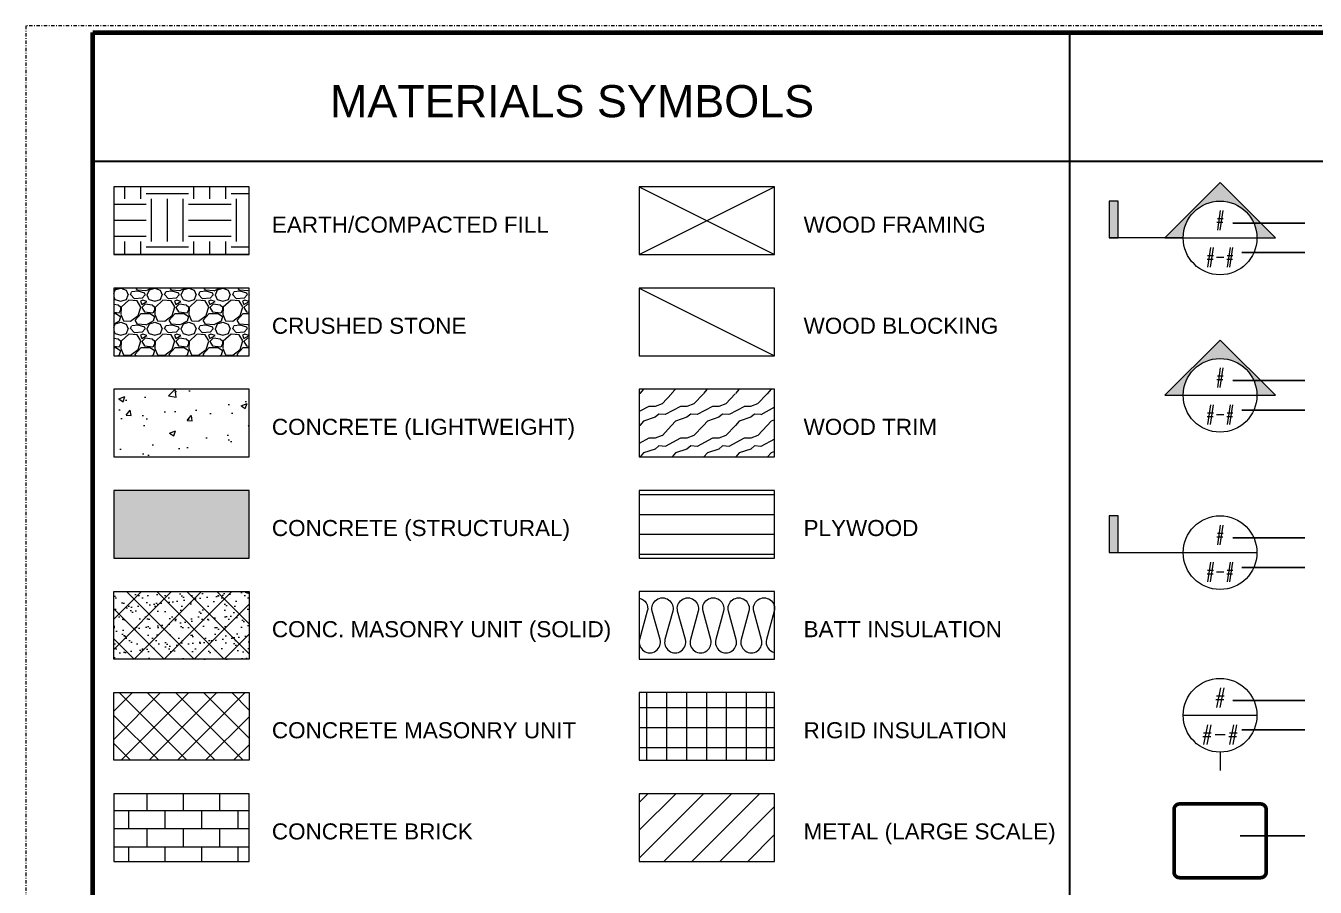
# Paper-space layout 'Symbols A3-1' of a CAD drawing. Header units: millimetres. Extents: x 0 to 408, y 0 to 261.
# Drawn here: x 0 to 192.5, y 132.3 to 261 of the extents above; entities that cross this region are included whole.
import ezdxf
from ezdxf.enums import TextEntityAlignment as Align

# ---------------------------------------------------------------- set-up
doc = ezdxf.new("R2010")
doc.units = ezdxf.units.MM
doc.linetypes.add('DASHDOT', pattern=[1, 0.5, -0.25, 0, -0.25])
doc.linetypes.add('HIDDEN', pattern=[0.375, 0.25, -0.125])
for name, color, linetype, lineweight in [('A-ANNO-SYMB', 152, 'Continuous', 5), ('A-CONC-LITE', 253, 'Continuous', 5), ('A-WALL-CONC', 153, 'Continuous', 5), ('C-ERTH', 253, 'Continuous', 5), ('C-STON', 253, 'Continuous', 5), ('G-ANNO-TEXT', 3, 'Continuous', 15), ('G-ANNO-TEXT-BOLD', 1, 'Continuous', 15), ('G-ANNO-TTLB', 7, 'Continuous', 50), ('G-PAPR-MEDM', 6, 'Continuous', 30), ('G-PAPR-THCK', 4, 'Continuous', 100)]:
    doc.layers.add(name, color=color, linetype=linetype, lineweight=lineweight)
doc.layers.add('A-ANNO-TXT', color=4, linetype='Continuous')
doc.layers.add('G-ANNO-REFR', color=253, linetype='DASHDOT', lineweight=5, plot=False)
doc.styles.add('LARGE', font='arial.ttf', dxfattribs={"height": 4.8})
doc.styles.add('NOTES', font='arial.ttf', dxfattribs={"height": 2})
doc.styles.add('NOTES_ROMANS', font='romans.shx', dxfattribs={"width": 0.75})
doc.styles.add('Small text', font='arial.ttf', dxfattribs={"height": 2.4})
doc.styles.add('SUB-TITLE', font='swisscb.ttf')
doc.styles.add('SUB-TITLE-2', font='swissc.ttf')
doc.styles.add('TITLE', font='swisscb.ttf')

# ---------------------------------------------------------------- blocks, each defined once
blk = doc.blocks.new('*U225')
at = {"layer": 'G-ANNO-REFR'}
blk.add_lwpolyline([(0, 0), (408, 0), (408, 261), (0, 261)], close=True, dxfattribs=at)
at = {"layer": 'G-PAPR-THCK'}
blk.add_lwpolyline([(10, 260), (403, 260), (403, 1), (10, 1)], close=True, dxfattribs=at)
at = {"layer": 'G-ANNO-TEXT'}
for tag, p, height, style in [('GENERAL_NOTES_001', (349.49, 254.98), 1.42, 'NOTES'), ('GENERAL_NOTES_002', (349.71, 252.58), 1.42, 'NOTES'), ('GENERAL_NOTES_003', (349.71, 250.19), 1.42, 'NOTES'), ('GENERAL_NOTES_004', (349.71, 247.8), 1.42, 'NOTES'), ('GENERAL_NOTES_005', (349.71, 245.4), 1.42, 'NOTES'), ('GENERAL_NOTES_006', (349.71, 243.01), 1.42, 'NOTES'), ('GENERAL_NOTES_007', (349.71, 240.64), 1.42, 'NOTES'), ('GENERAL_NOTES_008', (349.65, 238.25), 1.42, 'NOTES'), ('GENERAL_NOTES_009', (349.71, 235.85), 1.42, 'NOTES'), ('GENERAL_NOTES_010', (349.71, 233.46), 1.42, 'NOTES'), ('GENERAL_NOTES_011', (349.71, 231.07), 1.42, 'NOTES'), ('GENERAL_NOTES_012', (349.71, 228.67), 1.42, 'NOTES'), ('GENERAL_NOTES_013', (349.71, 226.28), 1.42, 'NOTES'), ('GENERAL_NOTES_014', (349.71, 223.89), 1.42, 'NOTES'), ('GENERAL_NOTES_015', (349.71, 221.49), 1.42, 'NOTES'), ('GENERAL_NOTES_016', (349.71, 219.1), 1.42, 'NOTES'), ('GENERAL_NOTES_017', (349.63, 216.7), 1.42, 'NOTES'), ('GENERAL_NOTES_018', (349.71, 214.31), 1.42, 'NOTES'), ('GENERAL_NOTES_019', (349.69, 211.92), 1.42, 'NOTES'), ('GENERAL_NOTES_020', (349.71, 209.52), 1.42, 'NOTES'), ('GENERAL_NOTES_021', (349.63, 207.13), 1.42, 'NOTES'), ('GENERAL_NOTES_022', (349.71, 204.74), 1.42, 'NOTES'), ('GENERAL_NOTES_023', (349.64, 202.34), 1.42, 'NOTES'), ('GENERAL_NOTES_024', (349.71, 199.95), 1.42, 'NOTES'), ('GENERAL_NOTES_025', (349.62, 197.56), 1.42, 'NOTES'), ('GENERAL_NOTES_026', (349.71, 195.16), 1.42, 'NOTES'), ('GENERAL_NOTES_027', (349.71, 192.77), 1.42, 'NOTES'), ('GENERAL_NOTES_028', (349.71, 190.38), 1.42, 'NOTES'), ('GENERAL_NOTES_029', (349.71, 187.98), 1.42, 'NOTES'), ('GENERAL_NOTES_030', (349.63, 185.59), 1.42, 'NOTES'), ('GENERAL_NOTES_031', (349.71, 183.19), 1.42, 'NOTES'), ('GENERAL_NOTES_032', (349.71, 180.8), 1.42, 'NOTES'), ('GENERAL_NOTES_033', (349.71, 178.41), 1.42, 'NOTES'), ('GENERAL_NOTES_034', (349.63, 176.01), 1.42, 'NOTES'), ('GENERAL_NOTES_035', (349.71, 173.62), 1.42, 'NOTES'), ('CLIENTNAME', (349.64, 78.78), 2.13, 'SUB-TITLE-2'), ('CLIENTADDRESS1', (349.64, 75.88), 1.42, 'SUB-TITLE-2'), ('CLIENTADDRESS2', (349.64, 73.48), 1.42, 'SUB-TITLE-2'), ('CLIENTPHONE', (349.64, 71.11), 1.42, 'SUB-TITLE-2'), ('DRAWING_NO', (362.5, 41.09), 2.84, 'SUB-TITLE-2')]:
    blk.add_attdef(tag, p, '', height=height, dxfattribs=dict(at, style=style))
at = {"layer": 'G-ANNO-TEXT', "style": 'SUB-TITLE-2'}
for tag, p in [('REV_NO4', (351.25, 107.5)), ('REV_DATE4', (357.51, 107.5)), ('DRAWN_BY4', (365.62, 107.5)), ('CHECKED_BY4', (374.69, 107.5)), ('REV_NO3', (351.25, 104.66)), ('REV_DATE3', (357.51, 104.66)), ('DRAWN_BY3', (365.62, 104.66)), ('CHECKED_BY3', (374.69, 104.66)), ('REV_NO2', (351.25, 101.81)), ('REV_DATE2', (357.51, 101.81)), ('DRAWN_BY2', (365.62, 101.81)), ('CHECKED_BY2', (374.69, 101.81)), ('REV_NO1', (351.25, 98.97)), ('REV_DATE1', (357.51, 98.97)), ('DRAWN_BY1', (365.62, 98.97)), ('CHECKED_BY1', (374.69, 98.97)), ('REV_NO0', (351.25, 96.13)), ('REV_DATE0', (357.51, 96.13)), ('DRAWN_BY0', (365.62, 96.13)), ('CHECKED_BY0', (374.69, 96.13))]:
    blk.add_attdef(tag, text='', height=1.14, dxfattribs=at).set_placement(p, align=Align.MIDDLE)
for tag, p in [('REV_DESCRIPTION4', (380.36, 107.5)), ('REV_DESCRIPTION3', (380.36, 104.66)), ('REV_DESCRIPTION2', (380.36, 101.81)), ('REV_DESCRIPTION1', (380.36, 98.97)), ('REV_DESCRIPTION0', (380.36, 96.13))]:
    blk.add_attdef(tag, text='', height=1.14, dxfattribs=at).set_placement(p, align=Align.MIDDLE_LEFT)
for tag, p in [('PROJECT_NAME1', (362.5, 69.02)), ('PROJECT_NAME2', (362.5, 66.18)), ('PROJECT_CODE', (362.5, 62.82)), ('RELEASE', (362.5, 59.67)), ('STAGE', (362.5, 56.47)), ('DRAWING_TITLE', (362.5, 53.27))]:
    blk.add_attdef(tag, text='', height=1.71, dxfattribs=at).set_placement(p, align=Align.TOP_LEFT)
at = {"layer": 'G-ANNO-TEXT'}
for tag, height, style, p in [('CURRENT_REV', 2.84, 'TITLE', (396.61, 41.09)), ('DRAWN_BY', 1.71, 'SUB-TITLE-2', (355.39, 34.75)), ('CHECKED_BY', 1.71, 'SUB-TITLE-2', (368.89, 34.75)), ('SCALE', 1.71, 'SUB-TITLE-2', (383.11, 34.75)), ('ISSUE_DATE', 1.71, 'SUB-TITLE-2', (396.61, 34.75))]:
    blk.add_attdef(tag, text='', height=height, dxfattribs=dict(at, style=style)).set_placement(p, align=Align.CENTER)
at = {"layer": 'G-ANNO-TEXT', "style": 'SUB-TITLE'}
blk.add_attdef('FILE_NAME', text='', height=1.14, rotation=90, dxfattribs=at).set_placement((403.71, 8.76), align=Align.TOP_LEFT)
blk = doc.blocks.new('*U64')
blk.add_line((-10, 0), (10, 0))
blk.add_circle((0, 0), 10)
at = {"color": 7, "style": 'NOTES_ROMANS'}
for tag, p in [('DRAWINGNUMBER', (0, 5)), ('SHEETNUMBER', (0, -5))]:
    blk.add_attdef(tag, text='', height=3.5, dxfattribs=at).set_placement(p, align=Align.MIDDLE_CENTER)
blk = doc.blocks.new('*U65')
h = blk.add_hatch(color=256)
h.dxf.hatch_style = 1
h.paths.add_polyline_path([(0, 15), (-15, 0), (-10, 0, -1), (10, 0), (15, 0)])
for p, q in [((-15, 0), (0, 15)), ((15, 0), (0, 15)), ((-15, 0), (15, 0))]:
    blk.add_line(p, q)
blk.add_circle((0, 0), 10)
at = {"color": 7, "style": 'NOTES_ROMANS', "width": 0.75}
for tag, p in [('DRAWINGNUMBER', (0, 5)), ('SHEETNUMBER', (0, -5))]:
    blk.add_attdef(tag, text='', height=3.5, dxfattribs=at).set_placement(p, align=Align.MIDDLE_CENTER)
blk = doc.blocks.new('Building Section')
h = blk.add_hatch(color=256)
h.dxf.hatch_style = 1
h.paths.add_polyline_path([(0, 15), (-15, 0), (-10, 0, -1), (10, 0), (15, 0)])
h = blk.add_hatch(color=256)
h.dxf.hatch_style = 1
h.paths.add_polyline_path([(-30.1, 0), (-27.6, 0), (-27.6, 10), (-30.1, 10)])
for p, q in [((-15, 0), (0, 15)), ((15, 0), (0, 15)), ((-15, 0), (15, 0))]:
    blk.add_line(p, q)
blk.add_lwpolyline([(-30.1, 0), (-27.6, 0), (-27.6, 10), (-30.1, 10)], close=True)
blk.add_lwpolyline([(-10, 0), (-30.1, 0)])
blk.add_circle((0, 0), 10)
at = {"color": 7, "style": 'NOTES_ROMANS', "width": 0.75}
for tag, p in [('SECTIONNUMBER', (0, 5)), ('SHEETNUMBER', (0, -5))]:
    blk.add_attdef(tag, text='', height=3.5, dxfattribs=at).set_placement(p, align=Align.MIDDLE_CENTER)
blk = doc.blocks.new('Wall Section')
h = blk.add_hatch(color=256)
h.dxf.hatch_style = 1
h.paths.add_polyline_path([(-30.1, 0), (-27.6, 0), (-27.6, 10), (-30.1, 10)])
for p, q in [((-30.1, 0), (-10, 0)), ((-10, 0), (10, 0))]:
    blk.add_line(p, q)
blk.add_lwpolyline([(-30.1, 0), (-27.6, 0), (-27.6, 10), (-30.1, 10)], close=True)
blk.add_circle((0, 0), 10)
at = {"color": 7, "style": 'NOTES_ROMANS', "width": 0.75}
for tag, p in [('DRAWINGNUMBER', (0, 5)), ('SHEETNUMBER', (0, -5))]:
    blk.add_attdef(tag, text='', height=3.5, dxfattribs=at).set_placement(p, align=Align.MIDDLE_CENTER)

psp = doc.layouts.new('Symbols A3-1')

# ---------------------------------------------------------------- hatches: boundary and pattern name
at = {"layer": 'A-ANNO-SYMB'}
h = psp.add_hatch(dxfattribs=at)
h.set_pattern_fill('WOOD_2', color=256, scale=4.756188, angle=90, pattern_type=2)
h.set_pattern_definition([(198.4349, (-44.0048, -277.8701), (-9.5123783, -4.7561805), [1.804845, -13.23554]), (229.3987, (-45.71706, -278.4409), (-23.7809426, -28.537124), [0.877, -42.972892]), (226.8476, (-46.2878, -274.35057), (-66.5866471, -71.34281002), [2.086226, -102.225122]), (199.9831, (-47.71466, -275.87255), (-38.04950806, -14.26856175), [1.113395, -54.55636]), (180, (-44.005, -276.253), (-4.75619, -4.75619), [0.951238, -3.80495]), (208.4429, (-44.95607, -276.25304), (61.830463415, 33.293287506), [2.596375, -127.222296]), (174.2894, (-47.23904, -277.48965), (42.8056903, -4.75619437), [0.955984, -46.843116]), (219.8056, (-48.1903, -277.3945), (23.78093136, 19.024764), [0.74294, -36.404078])])
h.paths.add_polyline_path([(111.8, 196.6), (111.8, 206.71), (91.58, 206.71), (91.58, 196.6)])
h = psp.add_hatch(color=253, dxfattribs=at)
h.dxf.hatch_style = 1
h.paths.add_polyline_path([(33.35, 181.49), (33.35, 191.6), (13.13, 191.6), (13.13, 181.49)])
h = psp.add_hatch(dxfattribs=at)
h.set_pattern_fill('ANSI31', color=256, scale=23.780941, angle=135)
h.set_pattern_definition([(180, (-44.0048, -272.7365), (-6e-16, -2.972618), [])])
h.paths.add_polyline_path([(111.8, 181.49), (111.8, 191.6), (91.58, 191.6), (91.58, 181.49)])
h = psp.add_hatch(dxfattribs=at)
h.set_pattern_fill('ANSI37', color=256, scale=23.780941, angle=135)
h.set_pattern_definition([(180, (-44.0048, -259.996), (-6e-16, -2.972618), []), (270, (-44.0048, -259.996), (2.972618, -6e-16), [])])
h.paths.add_polyline_path([(111.8, 151.28), (111.8, 161.39), (91.58, 161.39), (91.58, 151.28)])
h = psp.add_hatch(dxfattribs=at)
h.set_pattern_fill('STONE_HOLLAND_PARQUET_2', color=256, scale=0.679455, pattern_type=2)
h.set_pattern_definition([(0, (-14.5008, -193.208), (0, 2.717822), []), (90, (-14.5008, -193.208), (-2.717822, 2.717822), [2.71782, -2.71782])])
h.paths.add_polyline_path([(13.13, 146.28), (13.13, 136.17), (33.35, 136.17), (33.35, 146.28)])
h = psp.add_hatch(dxfattribs=at)
h.set_pattern_fill('ANSI31', color=256, scale=23.601229)
h.set_pattern_definition([(45, (-51.414, -256.6657), (-2.086074, 2.086074), [])])
h.paths.add_polyline_path([(111.8, 136.17), (111.8, 146.28), (91.58, 146.28), (91.58, 136.17)])
at = {"layer": 'A-CONC-LITE'}
h = psp.add_hatch(dxfattribs=at)
h.set_pattern_fill('AR-CONC', color=256, scale=0.05)
h.set_pattern_definition([(50, (-26.495, -301.0744), (9.10923, -0.79695), [0.9525, -10.4775]), (355, (-26.495, -301.074), (-1.76217, 9.55284), [0.762, -8.38203]), (100.4514, (-25.736, -301.141), (7.34706, 8.75589), [0.8095, -8.90451]), (46.1842, (-26.495, -298.534), (13.55395, -2.10212), [1.42875, -15.71625]), (96.6356, (-25.366, -298.71), (11.8702, 12.3713), [1.21425, -13.35678]), (351.184, (-26.495, -298.534), (11.8702, 12.3713), [1.143, -12.573]), (21, (-25.225, -299.1694), (7.58072, -5.11326), [0.9525, -10.4775]), (326, (-25.225, -299.169), (3.0901, 9.2094), [0.762, -8.382]), (71.4514, (-24.5935, -299.5955), (10.67082, 4.09614), [0.8095, -8.9045]), (37.5, (-26.4952, -301.0744), (0.15443, 4.227752), [0, -8.2804, 0, -8.509, 0, -8.41375]), (7.5, (-26.495, -301.0744), (3.340983, 5.00903), [0, -4.8514, 0, -8.0899, 0, -3.20675]), (327.5, (-29.3273, -301.0744), (6.77953, -0.286437), [0, -3.175, 0, -9.906, 0, -13.1445]), (317.5, (-30.5973, -301.0744), (7.40646, 1.271325), [0, -4.1275, 0, -6.5786, 0, -9.3345])])
h.paths.add_polyline_path([(33.35, 196.6), (33.35, 206.71), (13.13, 206.71), (13.13, 196.6)])
h = psp.add_hatch(dxfattribs=at)
h.set_pattern_fill('AR-SAND', color=256, scale=0.05)
h.set_pattern_definition([(37.5, (-26.4952, -298.3344), (-0.0800016, 2.447066), [0, -1.9304, 0, -2.159, 0, -2.06375]), (7.5, (-26.4952, -298.3344), (2.247616, 3.584126), [0, -1.0414, 0, -1.7399, 0, -0.66675]), (327.5, (-28.0573, -298.3344), (3.954962, 0.007186), [0, -0.635, 0, -2.286, 0, -2.9845]), (317.5, (-28.0573, -298.3344), (3.817782, 1.114647), [0, -0.3175, 0, -1.4986, 0, -1.7145])])
h.paths.add_polyline_path([(13.13, 176.49), (13.13, 166.39), (33.35, 166.39), (33.35, 176.49)])
at = {"layer": 'A-WALL-CONC'}
h = psp.add_hatch(dxfattribs=at)
h.set_pattern_fill('ANSI37', color=256)
h.set_pattern_definition([(45, (-26.4952, -298.3344), (-2.245064, 2.245064), []), (135, (-26.4952, -298.3344), (-2.245064, -2.245064), [])])
h.paths.add_polyline_path([(13.13, 176.49), (13.13, 166.39), (33.35, 166.39), (33.35, 176.49)])
h = psp.add_hatch(dxfattribs=at)
h.set_pattern_fill('ANSI37', color=256, scale=23.780941)
h.set_pattern_definition([(45, (-14.5008, -259.996), (-2.101958, 2.101958), []), (135, (-14.5008, -259.996), (-2.101958, -2.101958), [])])
h.paths.add_polyline_path([(33.35, 161.39), (33.35, 151.28), (13.13, 151.28), (13.13, 161.39)])
at = {"layer": 'C-ERTH'}
h = psp.add_hatch(dxfattribs=at)
h.set_pattern_fill('EARTH', color=256)
h.set_pattern_definition([(0, (-26.495, -303.8144), (6.35, 6.35), [6.35, -6.35]), (0, (-26.495, -301.433), (6.35, 6.35), [6.35, -6.35]), (0, (-26.495, -299.052), (6.35, 6.35), [6.35, -6.35]), (90, (-25.7015, -298.258), (-6.35, 6.35), [6.35, -6.35]), (90, (-23.32, -298.258), (-6.35, 6.35), [6.35, -6.35]), (90, (-20.939, -298.258), (-6.35, 6.35), [6.35, -6.35])])
h.paths.add_polyline_path([(33.35, 226.82), (33.35, 236.92), (13.13, 236.92), (13.13, 226.82)])
at = {"layer": 'C-STON'}
h = psp.add_hatch(dxfattribs=at)
h.set_pattern_fill('GRAVEL', color=256, scale=0.2)
h.set_pattern_definition([(228.01279, (-22.8376, -297.36442), (-40.64, -45.72), [0.683443, -67.660967]), (184.96974, (-23.2948, -297.87242), (60.95999998, 5.08000029), [1.17281, -116.108098]), (132.51045, (-24.4632, -297.97402), (50.80000002, -55.87999998), [0.826963, -81.869446]), (267.27369, (-26.4444, -299.24402), (5.08000001, 101.6), [1.06801, -105.732875]), (292.833654, (-26.4952, -300.31082), (-25.4, 60.96), [1.047267, -103.679615]), (357.27369, (-26.0888, -301.27602), (-101.6, 5.08000001), [1.06801, -105.732875]), (37.69424, (-25.022, -301.32682), (-66.04, -50.800000004), [1.412387, -139.82623]), (72.25533, (-23.9044, -300.46322), (35.56000001, 111.76), [1.33344, -132.010513]), (121.429566, (-23.498, -299.19322), (-40.64000001, 66.04), [1.071626, -106.09109]), (175.23636, (-24.0568, -298.2788), (55.88, -5.08), [1.223427, -59.947874]), (222.397438, (-25.276, -298.17722), (-60.96, -55.88), [1.582156, -156.633545]), (138.81407, (-21.4152, -299.2948), (-35.56, 30.48), [0.54001, -53.46113]), (171.469234, (-21.8216, -298.93922), (66.04, -10.15999999), [1.027364, -101.70928]), (225, (-22.8376, -298.787), (-7e-16, -5.08), [0.71842, -6.465786]), (203.19859, (-23.1932, -298.1772), (25.4, 10.16), [0.386883, -38.301245]), (291.8014, (-23.5488, -298.3296), (-5.08, 15.24), [0.54713, -26.809506]), (30.96376, (-23.3456, -298.8376), (15.24, 10.16), [0.88864, -28.732596]), (161.56505, (-22.5836, -298.3804), (10.16, -5.08), [0.642574, -15.421796]), (16.38954, (-26.4952, -298.32962), (50.8, 15.24), [0.900176, -89.117653]), (70.346176, (-25.6316, -298.07562), (-20.32, -55.88), [0.7552, -74.76443]), (293.19859, (-22.5836, -297.3644), (-10.16, 25.4), [0.77376, -37.914367]), (343.61046, (-22.2788, -298.07562), (-50.8, 15.24), [0.900176, -89.117653]), (339.44395, (-26.4952, -301.4792), (-25.4, 10.16), [0.86807, -42.53547]), (294.77514, (-25.6824, -301.78402), (-25.40000003, 55.87999999), [0.727344, -72.007187]), (66.80141, (-22.5328, -302.4444), (10.16, 25.4), [0.77376, -37.914367]), (17.354025, (-22.228, -301.73322), (-66.04, -20.32), [0.851565, -84.30475]), (69.44395, (-25.022, -302.4444), (-10.16, -25.4), [0.434035, -42.969504]), (101.30993, (-22.8376, -302.4444), (-5.08, 20.32), [0.25903, -25.64399]), (165.96376, (-22.8884, -302.1904), (15.24, -5.08), [1.047267, -19.89811]), (186.009006, (-23.9044, -301.93642), (50.8, 5.08), [0.970534, -96.08273]), (303.69007, (-23.3456, -299.2948), (-5.08, 10.16), [0.73265, -17.583553]), (353.157227, (-22.9392, -299.90442), (86.36, -10.159999995), [1.279114, -126.63202]), (60.9454, (-21.6692, -300.0568), (-20.32, -35.56), [0.523016, -51.778785]), (90, (-21.415, -299.5996), (-5.08, 5.08), [0.3048, -4.7752]), (120.25644, (-24.006, -301.78402), (20.32, -35.56), [0.705734, -69.86788]), (48.01279, (-24.3616, -301.17442), (40.64, 45.72), [1.366886, -66.977524]), (0, (-23.447, -300.1584), (5.08, 5.08), [1.3208, -3.7592]), (325.30485, (-22.1264, -300.15842), (50.80000002, -35.55999997), [0.80322, -79.518633]), (254.0546, (-21.466, -300.6156), (-5.08, -20.32), [0.73966, -36.2433]), (207.645975, (-21.6692, -301.32682), (-96.52, -50.79999999), [1.20429, -119.22493]), (175.42608, (-22.736, -301.88562), (-66.04, 5.08), [1.27406, -126.131693])])
h.paths.add_polyline_path([(33.35, 211.71), (33.35, 221.82), (13.13, 221.82), (13.13, 211.71)])

# ---------------------------------------------------------------- linework, layer by layer
at = {"layer": 'A-ANNO-SYMB'}
for p, q in [((91.58, 226.82), (111.8, 236.92)), ((91.58, 236.92), (111.8, 226.82)), ((91.58, 221.82), (111.8, 211.71)), ((178.3, 152.51), (178.3, 149.76))]:
    psp.add_line(p, q, dxfattribs=at)
at = {"layer": 'A-ANNO-SYMB', "linetype": 'Continuous'}
for p, q in [((33.35, 226.82), (13.13, 226.82)), ((33.35, 221.82), (13.13, 221.82)), ((13.13, 221.82), (13.13, 211.71)), ((33.35, 211.71), (33.35, 221.82)), ((13.13, 211.71), (33.35, 211.71)), ((111.8, 176.49), (91.58, 176.49)), ((91.58, 176.49), (91.58, 166.39)), ((111.8, 166.39), (111.8, 176.49)), ((91.58, 166.39), (111.8, 166.39))]:
    psp.add_line(p, q, dxfattribs=at)
for points in [[(33.35, 226.82), (33.35, 236.92), (13.13, 236.92), (13.13, 226.82)], [(111.8, 236.92), (91.58, 236.92), (91.58, 226.82), (111.8, 226.82)], [(111.8, 211.71), (111.8, 221.82), (91.58, 221.82), (91.58, 211.71)], [(33.35, 196.6), (33.35, 206.71), (13.13, 206.71), (13.13, 196.6)], [(111.8, 196.6), (111.8, 206.71), (91.58, 206.71), (91.58, 196.6)], [(33.35, 181.49), (33.35, 191.6), (13.13, 191.6), (13.13, 181.49)], [(111.8, 181.49), (111.8, 191.6), (91.58, 191.6), (91.58, 181.49)], [(33.35, 176.49), (33.35, 166.39), (13.13, 166.39), (13.13, 176.49)], [(33.35, 161.39), (33.35, 151.28), (13.13, 151.28), (13.13, 161.39)], [(111.8, 151.28), (111.8, 161.39), (91.58, 161.39), (91.58, 151.28)], [(33.35, 136.17), (33.35, 146.28), (13.13, 146.28), (13.13, 136.17)], [(111.8, 136.17), (111.8, 146.28), (91.58, 146.28), (91.58, 136.17)]]:
    psp.add_lwpolyline(points, close=True, dxfattribs=at)
at = {"layer": 'A-ANNO-SYMB'}
psp.add_lwpolyline([(91.58, 175.52, -0.433384), (92.79, 173.55), (91.64, 169.33, 1.309401), (94.69, 169.33), (93.53, 173.55, -1.309401), (96.58, 173.55), (95.43, 169.33, 1.309401), (98.48, 169.33), (97.32, 173.55, -1.309401), (100.37, 173.55), (99.22, 169.33, 1.309401), (102.27, 169.33), (101.11, 173.55, -1.309401), (104.16, 173.55), (103.01, 169.33, 1.309401), (106.06, 169.33), (104.9, 173.55, -1.309401), (107.95, 173.55), (106.8, 169.33, 1.309401), (109.85, 169.33), (108.69, 173.55, -1.309401), (111.74, 173.55), (110.59, 169.33, 0.433384), (111.8, 167.37, 0.433384)], format="xyb", dxfattribs=at)
at = {"layer": 'A-ANNO-SYMB', "linetype": 'HIDDEN', "ltscale": 10, "const_width": 0.55}
psp.add_lwpolyline([(172.25, 133.75), (184.36, 133.75, 0.414214), (185.18, 134.57), (185.18, 143.93, 0.414214), (184.36, 144.76), (172.25, 144.76, 0.414214), (171.43, 143.93), (171.43, 134.57, 0.414214)], format="xyb", close=True, dxfattribs=at)
at = {"layer": 'A-ANNO-TXT'}
for points in [[(190.96, 231.51), (180.18, 231.51)], [(190.96, 227.11), (181.57, 227.11)], [(190.96, 208), (180.18, 208)], [(190.96, 203.6), (181.57, 203.6)], [(190.96, 184.5), (180.18, 184.5)], [(190.96, 180.1), (181.57, 180.1)], [(190.96, 160.21), (180.18, 160.21)], [(190.96, 155.81), (181.57, 155.81)], [(190.96, 140.01), (181.32, 140.01)]]:
    psp.add_lwpolyline(points, dxfattribs=at)
at = {"layer": 'G-PAPR-MEDM'}
for p, q in [((155.81, 260), (155.81, 1)), ((10, 240.79), (349, 240.79))]:
    psp.add_line(p, q, dxfattribs=at)

# ---------------------------------------------------------------- block references
at = {"layer": 'A-ANNO-SYMB', "xscale": 0.5503589105223434, "yscale": 0.5503589105223434, "zscale": 0.5503589105223434}
for name, p, values in [('Building Section', (178.3, 229.31), {'SHEETNUMBER': '#-#', 'SECTIONNUMBER': '#'}), ('*U65', (178.3, 205.8), {'DRAWINGNUMBER': '#', 'SHEETNUMBER': '#-#'}), ('Wall Section', (178.3, 182.3), {'SHEETNUMBER': '#-#', 'DRAWINGNUMBER': '#'}), ('*U64', (178.3, 158.01), {'DRAWINGNUMBER': '#', 'SHEETNUMBER': '#-#'})]:
    psp.add_blockref(name, p, dxfattribs=at).add_auto_attribs(values)
at = {"layer": 'G-ANNO-TTLB'}
psp.add_blockref('*U225', (0, 0), dxfattribs=at)

# ---------------------------------------------------------------- texts
at = {"layer": 'G-ANNO-TEXT', "style": 'Small text'}
for s, p in [('EARTH/COMPACTED FILL', (36.74, 230.1)), ('WOOD FRAMING', (116.12, 230.1)), ('CRUSHED STONE', (36.74, 214.99)), ('WOOD BLOCKING', (116.12, 214.99)), ('CONCRETE (LIGHTWEIGHT)', (36.74, 199.89)), ('WOOD TRIM', (116.12, 199.89)), ('CONCRETE (STRUCTURAL)', (36.74, 184.78)), ('PLYWOOD', (116.12, 184.78)), ('CONC. MASONRY UNIT (SOLID)', (36.74, 169.67)), ('BATT INSULATION', (116.12, 169.67)), ('CONCRETE MASONRY UNIT', (36.74, 154.57)), ('RIGID INSULATION', (116.12, 154.57)), ('CONCRETE BRICK', (36.74, 139.46)), ('METAL (LARGE SCALE)', (116.12, 139.46))]:
    psp.add_text(s, height=2.4, dxfattribs=at).set_placement(p)
at = {"layer": 'G-ANNO-TEXT-BOLD', "style": 'LARGE'}
psp.add_text('MATERIALS SYMBOLS', height=4.8, dxfattribs=at).set_placement((81.55, 249.74), align=Align.MIDDLE_CENTER)

doc.saveas('drawing.dxf')
